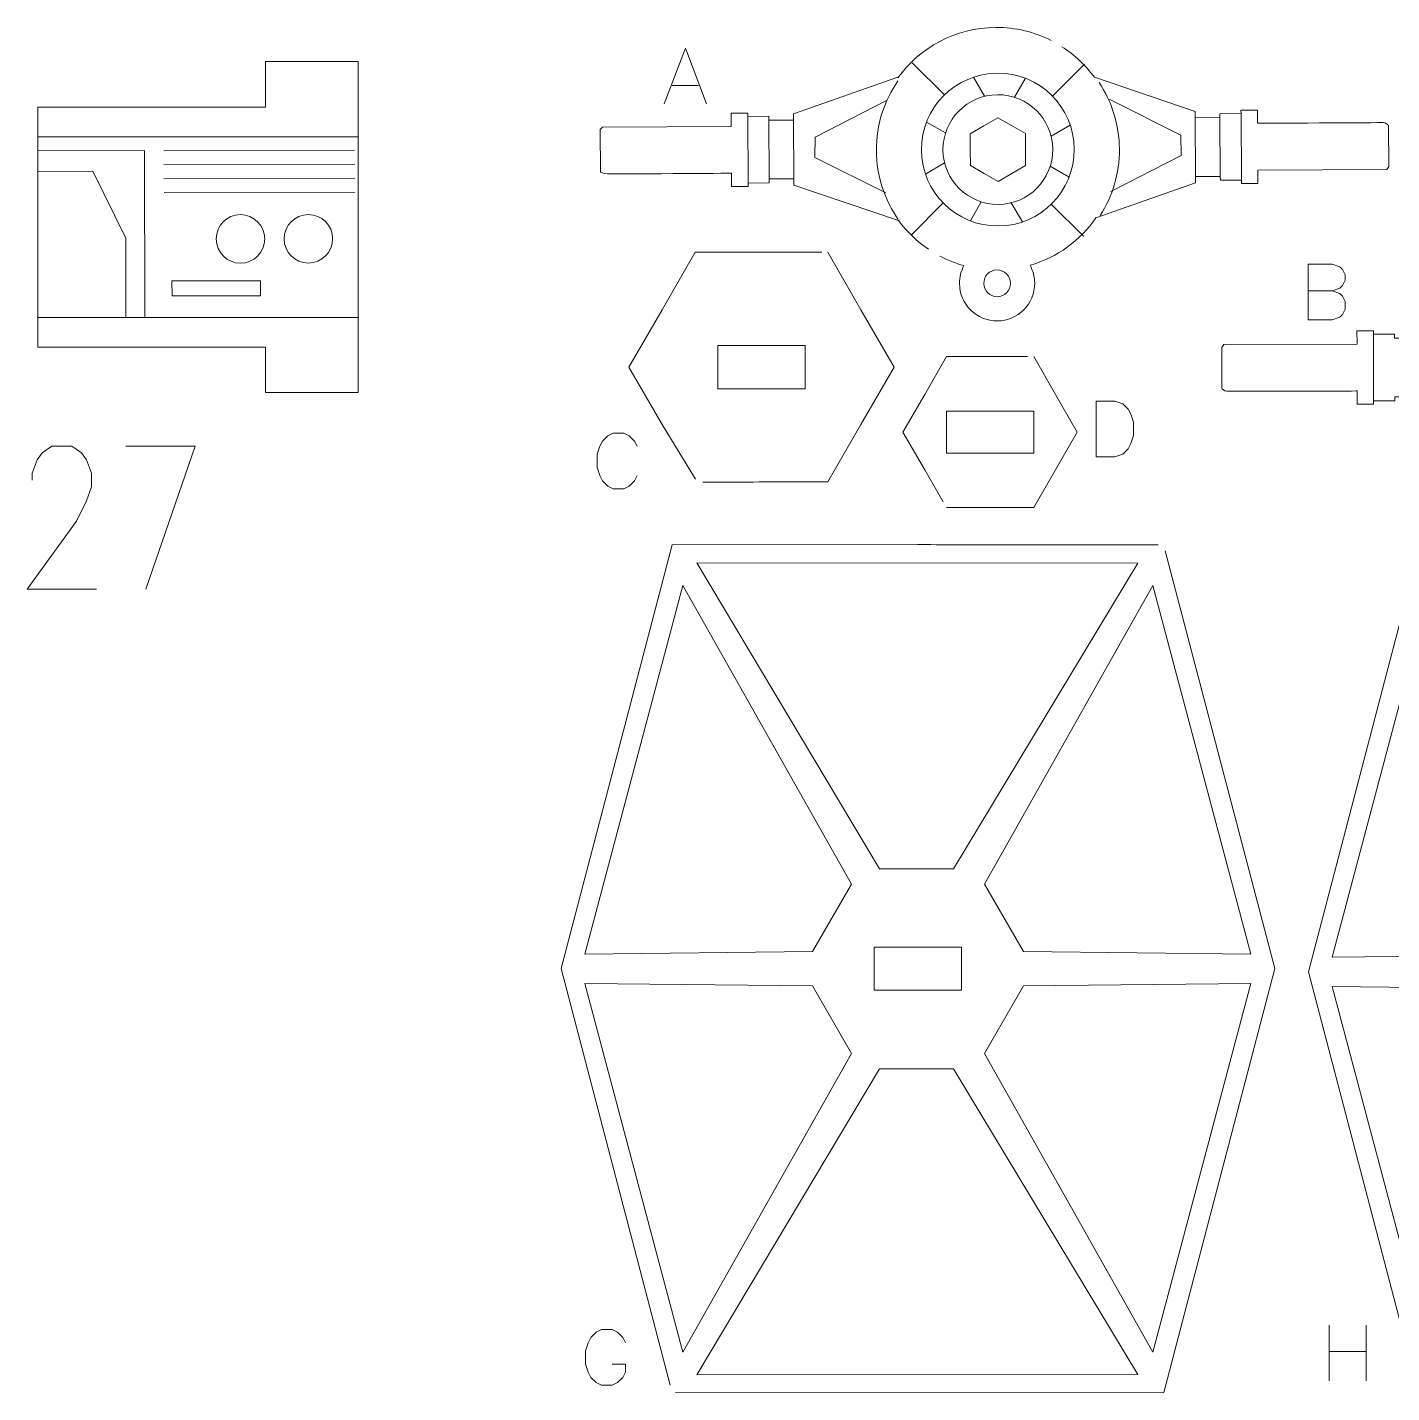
# Model space of a CAD drawing. Header units: inches. Extents: x -7 to 6.8, y -5.2 to 5.1.
# Drawn here: x -6.926 to -3.02, y -0.825 to 3.084 of the extents above; entities that cross this region are included whole.
import ezdxf

# ---------------------------------------------------------------- set-up
doc = ezdxf.new("R2010")
doc.units = ezdxf.units.IN
doc.header["$MEASUREMENT"] = 0
doc.layers.add('Layer 1', color=7, linetype='Continuous')

msp = doc.modelspace()

# ---------------------------------------------------------------- linework, layer by layer
at = {"layer": 'Layer 1', "lineweight": 9}
for points, knots in [([(-4.3459, 2.4481), (-4.379, 2.4704), (-4.408, 2.4983), (-4.4316, 2.5304), (-4.4316, 2.5304), (-4.4316, 2.5304), (-4.4316, 2.5303), (-4.4316, 2.5303), (-4.4316, 2.5303), (-4.4316, 2.5303), (-4.7314, 2.6316), (-4.7314, 2.6316), (-4.7314, 2.6316), (-4.7314, 2.6316), (-4.7315, 2.6499), (-4.7315, 2.6499), (-4.7315, 2.6499), (-4.7315, 2.6499), (-4.8023, 2.6495), (-4.8023, 2.6495), (-4.8023, 2.6495), (-4.8023, 2.6495), (-4.8022, 2.6382), (-4.8022, 2.6382), (-4.8022, 2.6382), (-4.8022, 2.6382), (-4.8625, 2.6378), (-4.8625, 2.6378), (-4.8625, 2.6378), (-4.8625, 2.6378), (-4.8625, 2.6283), (-4.8625, 2.6283), (-4.8625, 2.6283), (-4.8625, 2.6283), (-4.9098, 2.628), (-4.9098, 2.628), (-4.9098, 2.628), (-4.9098, 2.628), (-4.91, 2.6658), (-4.91, 2.6658), (-4.91, 2.6658), (-4.91, 2.6658), (-5.2398, 2.6639), (-5.2652, 2.6638), (-5.2652, 2.6638), (-5.279, 2.6637), (-5.285, 2.6701), (-5.285, 2.6701), (-5.285, 2.6701), (-5.285, 2.6701), (-5.285, 2.6701), (-5.285, 2.6701), (-5.285, 2.6701), (-5.285, 2.6701), (-5.2857, 2.7913), (-5.2857, 2.7913), (-5.2857, 2.7913), (-5.2857, 2.7913), (-5.2857, 2.7913), (-5.2857, 2.7913), (-5.2857, 2.7913), (-5.2857, 2.7913), (-5.2798, 2.7979), (-5.2798, 2.7979), (-5.2798, 2.7979), (-5.2798, 2.7979), (-4.9108, 2.8), (-4.9108, 2.8), (-4.9108, 2.8), (-4.9108, 2.8), (-4.911, 2.8378), (-4.911, 2.8378), (-4.911, 2.8378), (-4.911, 2.8378), (-4.8637, 2.8381), (-4.8637, 2.8381), (-4.8637, 2.8381), (-4.8637, 2.8381), (-4.8636, 2.8286), (-4.8636, 2.8286), (-4.8636, 2.8286), (-4.8636, 2.8286), (-4.8033, 2.8289), (-4.8033, 2.8289), (-4.8033, 2.8289), (-4.8033, 2.8289), (-4.8032, 2.8176), (-4.8032, 2.8176), (-4.8032, 2.8176), (-4.8032, 2.8176), (-4.7325, 2.818), (-4.7325, 2.818), (-4.7325, 2.818), (-4.7325, 2.818), (-4.7326, 2.8363), (-4.7326, 2.8363), (-4.7326, 2.8363), (-4.7326, 2.8363), (-4.434, 2.941), (-4.434, 2.941), (-4.434, 2.941), (-4.434, 2.941), (-4.434, 2.9386), (-4.434, 2.9386), (-4.434, 2.9386), (-4.3714, 3.0257), (-4.2694, 3.0827), (-4.1539, 3.0833), (-4.1539, 3.0833), (-4.0966, 3.0837), (-4.0425, 3.0701), (-3.9947, 3.0458)], [0, 0, 0, 0, 0.034483, 0.034483, 0.034483, 0.034483, 0.068966, 0.068966, 0.068966, 0.068966, 0.103448, 0.103448, 0.103448, 0.103448, 0.137931, 0.137931, 0.137931, 0.137931, 0.172414, 0.172414, 0.172414, 0.172414, 0.206897, 0.206897, 0.206897, 0.206897, 0.241379, 0.241379, 0.241379, 0.241379, 0.275862, 0.275862, 0.275862, 0.275862, 0.310345, 0.310345, 0.310345, 0.310345, 0.344828, 0.344828, 0.344828, 0.344828, 0.37931, 0.37931, 0.37931, 0.37931, 0.413793, 0.413793, 0.413793, 0.413793, 0.448276, 0.448276, 0.448276, 0.448276, 0.482759, 0.482759, 0.482759, 0.482759, 0.517241, 0.517241, 0.517241, 0.517241, 0.551724, 0.551724, 0.551724, 0.551724, 0.586207, 0.586207, 0.586207, 0.586207, 0.62069, 0.62069, 0.62069, 0.62069, 0.655172, 0.655172, 0.655172, 0.655172, 0.689655, 0.689655, 0.689655, 0.689655, 0.724138, 0.724138, 0.724138, 0.724138, 0.758621, 0.758621, 0.758621, 0.758621, 0.793103, 0.793103, 0.793103, 0.793103, 0.827586, 0.827586, 0.827586, 0.827586, 0.862069, 0.862069, 0.862069, 0.862069, 0.896552, 0.896552, 0.896552, 0.896552, 0.931034, 0.931034, 0.931034, 0.931034, 1, 1, 1, 1]), ([(-3.964, 3.0281), (-3.928, 3.0049), (-3.8965, 2.9751), (-3.8712, 2.9405), (-3.8712, 2.9405), (-3.8712, 2.9405), (-3.5824, 2.8429), (-3.5824, 2.8429), (-3.5824, 2.8429), (-3.5824, 2.8429), (-3.5823, 2.8247), (-3.5823, 2.8247), (-3.5823, 2.8247), (-3.5823, 2.8247), (-3.5116, 2.8251), (-3.5116, 2.8251), (-3.5116, 2.8251), (-3.5116, 2.8251), (-3.5116, 2.8364), (-3.5116, 2.8364), (-3.5116, 2.8364), (-3.5116, 2.8364), (-3.4513, 2.8367), (-3.4513, 2.8367), (-3.4513, 2.8367), (-3.4513, 2.8367), (-3.4514, 2.8463), (-3.4514, 2.8463), (-3.4514, 2.8463), (-3.4514, 2.8463), (-3.404, 2.8466), (-3.404, 2.8466), (-3.404, 2.8466), (-3.404, 2.8466), (-3.4038, 2.8088), (-3.4038, 2.8088), (-3.4038, 2.8088), (-3.4038, 2.8088), (-3.0514, 2.8108), (-3.0431, 2.8108), (-3.0431, 2.8108), (-3.0348, 2.8109), (-3.0288, 2.8024), (-3.0288, 2.8024), (-3.0288, 2.8024), (-3.0288, 2.8024), (-3.0288, 2.8024), (-3.0288, 2.8024), (-3.0288, 2.8024), (-3.0288, 2.8024), (-3.0281, 2.6852), (-3.0281, 2.6852), (-3.0281, 2.6852), (-3.0281, 2.6852), (-3.0281, 2.6852), (-3.0281, 2.6852), (-3.0281, 2.6852), (-3.0281, 2.6852), (-3.0341, 2.6767), (-3.0341, 2.6767), (-3.0341, 2.6767), (-3.0341, 2.6767), (-3.403, 2.6745), (-3.403, 2.6745), (-3.403, 2.6745), (-3.403, 2.6745), (-3.4028, 2.6367), (-3.4028, 2.6367), (-3.4028, 2.6367), (-3.4028, 2.6367), (-3.4501, 2.6365), (-3.4501, 2.6365), (-3.4501, 2.6365), (-3.4501, 2.6365), (-3.4502, 2.646), (-3.4502, 2.646), (-3.4502, 2.646), (-3.4502, 2.646), (-3.5105, 2.6457), (-3.5105, 2.6457), (-3.5105, 2.6457), (-3.5105, 2.6457), (-3.5106, 2.6569), (-3.5106, 2.6569), (-3.5106, 2.6569), (-3.5106, 2.6569), (-3.5813, 2.6565), (-3.5813, 2.6565), (-3.5813, 2.6565), (-3.5813, 2.6565), (-3.5812, 2.6383), (-3.5812, 2.6383), (-3.5812, 2.6383), (-3.5812, 2.6383), (-3.8667, 2.5381), (-3.8667, 2.5381), (-3.8667, 2.5381), (-3.9116, 2.4735), (-3.9779, 2.4249), (-4.0554, 2.4025), (-4.0554, 2.4025), (-4.047, 2.3873), (-4.0422, 2.3699), (-4.0421, 2.3513), (-4.0421, 2.3513), (-4.0418, 2.2919), (-4.0897, 2.2435), (-4.1491, 2.2431), (-4.1491, 2.2431), (-4.2085, 2.2428), (-4.2569, 2.2907), (-4.2573, 2.3501), (-4.2573, 2.3501), (-4.2574, 2.3686), (-4.2528, 2.3861), (-4.2446, 2.4014), (-4.2446, 2.4014), (-4.2688, 2.4081), (-4.2919, 2.4173), (-4.3136, 2.4288)], [0, 0, 0, 0, 0.032258, 0.032258, 0.032258, 0.032258, 0.064516, 0.064516, 0.064516, 0.064516, 0.096774, 0.096774, 0.096774, 0.096774, 0.129032, 0.129032, 0.129032, 0.129032, 0.16129, 0.16129, 0.16129, 0.16129, 0.193548, 0.193548, 0.193548, 0.193548, 0.225806, 0.225806, 0.225806, 0.225806, 0.258065, 0.258065, 0.258065, 0.258065, 0.290323, 0.290323, 0.290323, 0.290323, 0.322581, 0.322581, 0.322581, 0.322581, 0.354839, 0.354839, 0.354839, 0.354839, 0.387097, 0.387097, 0.387097, 0.387097, 0.419355, 0.419355, 0.419355, 0.419355, 0.451613, 0.451613, 0.451613, 0.451613, 0.483871, 0.483871, 0.483871, 0.483871, 0.516129, 0.516129, 0.516129, 0.516129, 0.548387, 0.548387, 0.548387, 0.548387, 0.580645, 0.580645, 0.580645, 0.580645, 0.612903, 0.612903, 0.612903, 0.612903, 0.645161, 0.645161, 0.645161, 0.645161, 0.677419, 0.677419, 0.677419, 0.677419, 0.709677, 0.709677, 0.709677, 0.709677, 0.741935, 0.741935, 0.741935, 0.741935, 0.774194, 0.774194, 0.774194, 0.774194, 0.806452, 0.806452, 0.806452, 0.806452, 0.83871, 0.83871, 0.83871, 0.83871, 0.870968, 0.870968, 0.870968, 0.870968, 0.903226, 0.903226, 0.903226, 0.903226, 0.935484, 0.935484, 0.935484, 0.935484, 1, 1, 1, 1]), ([(-6.3332, 2.168), (-6.3332, 2.168), (-6.2441, 2.168), (-6.2441, 2.168), (-6.2441, 2.168), (-6.2441, 2.168), (-6.2441, 2.038), (-6.2441, 2.038), (-6.2441, 2.038), (-6.2441, 2.038), (-5.9789, 2.038), (-5.9789, 2.038), (-5.9789, 2.038), (-5.9789, 2.038), (-5.9789, 2.9855), (-5.9789, 2.9855), (-5.9789, 2.9855), (-5.9789, 2.9855), (-6.2441, 2.9855), (-6.2441, 2.9855), (-6.2441, 2.9855), (-6.2441, 2.9855), (-6.2441, 2.8555), (-6.2441, 2.8555), (-6.2441, 2.8555), (-6.2441, 2.8555), (-6.3332, 2.8555), (-6.3332, 2.8555)], [0, 0, 0, 0, 0.125, 0.125, 0.125, 0.125, 0.25, 0.25, 0.25, 0.25, 0.375, 0.375, 0.375, 0.375, 0.5, 0.5, 0.5, 0.5, 0.625, 0.625, 0.625, 0.625, 0.75, 0.75, 0.75, 0.75, 1, 1, 1, 1]), ([(-6.6828, 2.8555), (-6.6828, 2.8555), (-6.8964, 2.8555), (-6.8964, 2.8555), (-6.8964, 2.8555), (-6.8964, 2.8555), (-6.8964, 2.168), (-6.8964, 2.168), (-6.8964, 2.168), (-6.8964, 2.168), (-6.6828, 2.168), (-6.6828, 2.168)], [0, 0, 0, 0, 0.25, 0.25, 0.25, 0.25, 0.5, 0.5, 0.5, 0.5, 1, 1, 1, 1]), ([(-5.0133, 1.7897), (-5.0133, 1.7897), (-5.109, 1.9465), (-5.109, 1.9465), (-5.109, 1.9465), (-5.109, 1.9465), (-5.2039, 2.1108), (-5.2039, 2.1108), (-5.2039, 2.1108), (-5.2039, 2.1108), (-5.109, 2.2752), (-5.109, 2.2752), (-5.109, 2.2752), (-5.109, 2.2752), (-5.0141, 2.4396), (-5.0141, 2.4396), (-5.0141, 2.4396), (-5.0141, 2.4396), (-4.8243, 2.4396), (-4.8243, 2.4396), (-4.8243, 2.4396), (-4.8243, 2.4396), (-4.6611, 2.4396), (-4.6517, 2.4396)], [0, 0, 0, 0, 0.142857, 0.142857, 0.142857, 0.142857, 0.285714, 0.285714, 0.285714, 0.285714, 0.428571, 0.428571, 0.428571, 0.428571, 0.571429, 0.571429, 0.571429, 0.571429, 0.714286, 0.714286, 0.714286, 0.714286, 1, 1, 1, 1]), ([(-4.6345, 2.4396), (-4.6345, 2.4396), (-4.5396, 2.2752), (-4.5396, 2.2752), (-4.5396, 2.2752), (-4.5396, 2.2752), (-4.4447, 2.1108), (-4.4447, 2.1108), (-4.4447, 2.1108), (-4.4447, 2.1108), (-4.5396, 1.9465), (-4.5396, 1.9465), (-4.5396, 1.9465), (-4.5396, 1.9465), (-4.6345, 1.7821), (-4.6345, 1.7821), (-4.6345, 1.7821), (-4.6345, 1.7821), (-4.8243, 1.7821), (-4.8243, 1.7821), (-4.8243, 1.7821), (-4.8243, 1.7821), (-4.9754, 1.7811), (-4.992, 1.7811)], [0, 0, 0, 0, 0.142857, 0.142857, 0.142857, 0.142857, 0.285714, 0.285714, 0.285714, 0.285714, 0.428571, 0.428571, 0.428571, 0.428571, 0.571429, 0.571429, 0.571429, 0.571429, 0.714286, 0.714286, 0.714286, 0.714286, 1, 1, 1, 1]), ([(-2.5653, 1.8249), (-2.5988, 1.8478), (-2.6282, 1.8762), (-2.652, 1.9091), (-2.652, 1.9091), (-2.652, 1.9091), (-2.9405, 2.0077), (-2.9405, 2.0077), (-2.9405, 2.0077), (-2.9405, 2.0077), (-2.9405, 2.0259), (-2.9405, 2.0259), (-2.9405, 2.0259), (-2.9405, 2.0259), (-3.0113, 2.0258), (-3.0113, 2.0258), (-3.0113, 2.0258), (-3.0113, 2.0258), (-3.0112, 2.0145), (-3.0112, 2.0145), (-3.0112, 2.0145), (-3.0112, 2.0145), (-3.0716, 2.0144), (-3.0716, 2.0144), (-3.0716, 2.0144), (-3.0716, 2.0144), (-3.0715, 2.0048), (-3.0715, 2.0048), (-3.0715, 2.0048), (-3.0715, 2.0048), (-3.1189, 2.0047), (-3.1189, 2.0047), (-3.1189, 2.0047), (-3.1189, 2.0047), (-3.1189, 2.0425), (-3.1189, 2.0425), (-3.1189, 2.0425), (-3.1189, 2.0425), (-3.4833, 2.0418), (-3.4916, 2.0417), (-3.4916, 2.0417), (-3.4999, 2.0417), (-3.5059, 2.0502), (-3.5059, 2.0502), (-3.5059, 2.0502), (-3.5059, 2.0502), (-3.5059, 2.0502), (-3.5059, 2.0502), (-3.5059, 2.0502), (-3.5059, 2.0502), (-3.5062, 2.1674), (-3.5062, 2.1674), (-3.5062, 2.1674), (-3.5062, 2.1674), (-3.5062, 2.1674), (-3.5062, 2.1674), (-3.5062, 2.1674), (-3.5062, 2.1674), (-3.5002, 2.1759), (-3.5002, 2.1759), (-3.5002, 2.1759), (-3.5002, 2.1759), (-3.1192, 2.1768), (-3.1192, 2.1768), (-3.1192, 2.1768), (-3.1192, 2.1768), (-3.1193, 2.2146), (-3.1193, 2.2146), (-3.1193, 2.2146), (-3.1193, 2.2146), (-3.072, 2.2147), (-3.072, 2.2147), (-3.072, 2.2147), (-3.072, 2.2147), (-3.072, 2.2051), (-3.072, 2.2051), (-3.072, 2.2051), (-3.072, 2.2051), (-3.0116, 2.2052), (-3.0116, 2.2052), (-3.0116, 2.2052), (-3.0116, 2.2052), (-3.0116, 2.194), (-3.0116, 2.194), (-3.0116, 2.194), (-3.0116, 2.194), (-2.9409, 2.1941), (-2.9409, 2.1941), (-2.9409, 2.1941), (-2.9409, 2.1941), (-2.9409, 2.2123), (-2.9409, 2.2123), (-2.9409, 2.2123), (-2.9409, 2.2123), (-2.6551, 2.3115), (-2.6551, 2.3115), (-2.6551, 2.3115), (-2.5925, 2.4009), (-2.4888, 2.4594), (-2.3713, 2.4597), (-2.3713, 2.4597), (-2.3167, 2.4598), (-2.2576, 2.4458), (-2.2085, 2.4193)], [0, 0, 0, 0, 0.037037, 0.037037, 0.037037, 0.037037, 0.074074, 0.074074, 0.074074, 0.074074, 0.111111, 0.111111, 0.111111, 0.111111, 0.148148, 0.148148, 0.148148, 0.148148, 0.185185, 0.185185, 0.185185, 0.185185, 0.222222, 0.222222, 0.222222, 0.222222, 0.259259, 0.259259, 0.259259, 0.259259, 0.296296, 0.296296, 0.296296, 0.296296, 0.333333, 0.333333, 0.333333, 0.333333, 0.37037, 0.37037, 0.37037, 0.37037, 0.407407, 0.407407, 0.407407, 0.407407, 0.444444, 0.444444, 0.444444, 0.444444, 0.481481, 0.481481, 0.481481, 0.481481, 0.518519, 0.518519, 0.518519, 0.518519, 0.555556, 0.555556, 0.555556, 0.555556, 0.592593, 0.592593, 0.592593, 0.592593, 0.62963, 0.62963, 0.62963, 0.62963, 0.666667, 0.666667, 0.666667, 0.666667, 0.703704, 0.703704, 0.703704, 0.703704, 0.740741, 0.740741, 0.740741, 0.740741, 0.777778, 0.777778, 0.777778, 0.777778, 0.814815, 0.814815, 0.814815, 0.814815, 0.851852, 0.851852, 0.851852, 0.851852, 0.888889, 0.888889, 0.888889, 0.888889, 0.925926, 0.925926, 0.925926, 0.925926, 1, 1, 1, 1]), ([(-4.1495, 2.3125), (-4.1706, 2.3124), (-4.1878, 2.3294), (-4.1879, 2.3505), (-4.1879, 2.3505), (-4.188, 2.3716), (-4.171, 2.3888), (-4.1499, 2.3889), (-4.1499, 2.3889), (-4.1288, 2.389), (-4.1116, 2.372), (-4.1115, 2.3509), (-4.1115, 2.3509), (-4.1114, 2.3298), (-4.1284, 2.3126), (-4.1495, 2.3125)], [0, 0, 0, 0, 0.2, 0.2, 0.2, 0.2, 0.4, 0.4, 0.4, 0.4, 0.6, 0.6, 0.6, 0.6, 1, 1, 1, 1]), ([(-4.9493, 2.1728), (-4.8433, 2.1728), (-4.8054, 2.1728), (-4.6993, 2.1728), (-4.6993, 2.1728), (-4.6993, 2.1728), (-4.6993, 2.0488), (-4.6993, 2.0488), (-4.6993, 2.0488), (-4.8054, 2.0488), (-4.8433, 2.0488), (-4.9493, 2.0488), (-4.9493, 2.0488), (-4.9493, 2.0488), (-4.9493, 2.1728), (-4.9493, 2.1728)], [0, 0, 0, 0, 0.2, 0.2, 0.2, 0.2, 0.4, 0.4, 0.4, 0.4, 0.6, 0.6, 0.6, 0.6, 1, 1, 1, 1]), ([(-4.3044, 1.7255), (-4.3044, 1.7255), (-4.3569, 1.8166), (-4.3569, 1.8166), (-4.3569, 1.8166), (-4.3569, 1.8166), (-4.4193, 1.9248), (-4.4193, 1.9248), (-4.4193, 1.9248), (-4.4193, 1.9248), (-4.3569, 2.0329), (-4.3569, 2.0329), (-4.3569, 2.0329), (-4.3569, 2.0329), (-4.2945, 2.141), (-4.2945, 2.141), (-4.2945, 2.141), (-4.2945, 2.141), (-4.1696, 2.141), (-4.1696, 2.141), (-4.1696, 2.141), (-4.1696, 2.141), (-4.0625, 2.141), (-4.0625, 2.141)], [0, 0, 0, 0, 0.142857, 0.142857, 0.142857, 0.142857, 0.285714, 0.285714, 0.285714, 0.285714, 0.428571, 0.428571, 0.428571, 0.428571, 0.571429, 0.571429, 0.571429, 0.571429, 0.714286, 0.714286, 0.714286, 0.714286, 1, 1, 1, 1]), ([(-4.0448, 2.141), (-4.0448, 2.141), (-3.9824, 2.0329), (-3.9824, 2.0329), (-3.9824, 2.0329), (-3.9824, 2.0329), (-3.92, 1.9248), (-3.92, 1.9248), (-3.92, 1.9248), (-3.92, 1.9248), (-3.9824, 1.8166), (-3.9824, 1.8166), (-3.9824, 1.8166), (-3.9824, 1.8166), (-4.0448, 1.7085), (-4.0448, 1.7085), (-4.0448, 1.7085), (-4.0448, 1.7085), (-4.1696, 1.7085), (-4.1696, 1.7085), (-4.1696, 1.7085), (-4.1696, 1.7085), (-4.2945, 1.7085), (-4.2945, 1.7085)], [0, 0, 0, 0, 0.142857, 0.142857, 0.142857, 0.142857, 0.285714, 0.285714, 0.285714, 0.285714, 0.428571, 0.428571, 0.428571, 0.428571, 0.571429, 0.571429, 0.571429, 0.571429, 0.714286, 0.714286, 0.714286, 0.714286, 1, 1, 1, 1]), ([(-4.2946, 1.9848), (-4.2946, 1.9848), (-4.0446, 1.9848), (-4.0446, 1.9848), (-4.0446, 1.9848), (-4.0446, 1.9848), (-4.0446, 1.8648), (-4.0446, 1.8648), (-4.0446, 1.8648), (-4.0446, 1.8648), (-4.2946, 1.8648), (-4.2946, 1.8648), (-4.2946, 1.8648), (-4.2946, 1.8648), (-4.2946, 1.9848), (-4.2946, 1.9848)], [0, 0, 0, 0, 0.2, 0.2, 0.2, 0.2, 0.4, 0.4, 0.4, 0.4, 0.6, 0.6, 0.6, 0.6, 1, 1, 1, 1]), ([(-5.0854, -0.8035), (-5.0854, -0.8035), (-5.3977, 0.3887), (-5.3977, 0.3887), (-5.3977, 0.3887), (-5.3977, 0.3887), (-5.0799, 1.6024), (-5.0799, 1.6024), (-5.0799, 1.6024), (-5.0799, 1.6024), (-4.3763, 1.6026), (-4.3763, 1.6026), (-4.3763, 1.6026), (-4.3807, 1.6026), (-3.8028, 1.6018), (-3.6888, 1.6023)], [0, 0, 0, 0, 0.2, 0.2, 0.2, 0.2, 0.4, 0.4, 0.4, 0.4, 0.6, 0.6, 0.6, 0.6, 1, 1, 1, 1]), ([(-3.6681, 1.5848), (-3.6681, 1.5848), (-3.3549, 0.3887), (-3.3549, 0.3887), (-3.3549, 0.3887), (-3.3549, 0.3887), (-3.6727, -0.8251), (-3.6727, -0.8251), (-3.6727, -0.8251), (-3.6727, -0.8251), (-4.3763, -0.8252), (-4.3763, -0.8252), (-4.3763, -0.8252), (-4.3763, -0.8252), (-5.0706, -0.8251), (-5.0706, -0.8251)], [0, 0, 0, 0, 0.2, 0.2, 0.2, 0.2, 0.4, 0.4, 0.4, 0.4, 0.6, 0.6, 0.6, 0.6, 1, 1, 1, 1]), ([(-2.9458, -0.8123), (-2.9458, -0.8123), (-3.2581, 0.3799), (-3.2581, 0.3799), (-3.2581, 0.3799), (-3.2581, 0.3799), (-2.9403, 1.5936), (-2.9403, 1.5936), (-2.9403, 1.5936), (-2.9403, 1.5936), (-2.2367, 1.5938), (-2.2367, 1.5938), (-2.2367, 1.5938), (-2.241, 1.5938), (-1.6632, 1.593), (-1.5492, 1.5935)], [0, 0, 0, 0, 0.2, 0.2, 0.2, 0.2, 0.4, 0.4, 0.4, 0.4, 0.6, 0.6, 0.6, 0.6, 1, 1, 1, 1]), ([(-4.5013, 0.4507), (-4.3952, 0.4507), (-4.3574, 0.4507), (-4.2513, 0.4507), (-4.2513, 0.4507), (-4.2513, 0.4507), (-4.2513, 0.3267), (-4.2513, 0.3267), (-4.2513, 0.3267), (-4.3574, 0.3267), (-4.3952, 0.3267), (-4.5013, 0.3267), (-4.5013, 0.3267), (-4.5013, 0.3267), (-4.5013, 0.4507), (-4.5013, 0.4507)], [0, 0, 0, 0, 0.2, 0.2, 0.2, 0.2, 0.4, 0.4, 0.4, 0.4, 0.6, 0.6, 0.6, 0.6, 1, 1, 1, 1])]:
    msp.add_open_spline(points, degree=3, knots=knots, dxfattribs=at)
at = {"layer": 'Layer 1', "color": 5, "lineweight": 9}
for points, knots in [([(-5.1029, 2.8642), (-5.1029, 2.8642), (-5.0422, 3.0236), (-5.0422, 3.0236), (-5.0422, 3.0236), (-5.0422, 3.0236), (-4.9815, 2.8642), (-4.9815, 2.8642)], [0, 0, 0, 0, 0.333333, 0.333333, 0.333333, 0.333333, 1, 1, 1, 1]), ([(-4.1462, 2.5149), (-4.267, 2.5142), (-4.3655, 2.6115), (-4.3662, 2.7323), (-4.3662, 2.7323), (-4.3669, 2.8531), (-4.2695, 2.9517), (-4.1487, 2.9524), (-4.1487, 2.9524), (-4.0279, 2.9531), (-3.9294, 2.8557), (-3.9287, 2.7349), (-3.9287, 2.7349), (-3.928, 2.6141), (-4.0254, 2.5156), (-4.1462, 2.5149)], [0, 0, 0, 0, 0.2, 0.2, 0.2, 0.2, 0.4, 0.4, 0.4, 0.4, 0.6, 0.6, 0.6, 0.6, 1, 1, 1, 1]), ([(-4.4328, 2.5336), (-4.4719, 2.5895), (-4.4949, 2.6573), (-4.4953, 2.7306), (-4.4953, 2.7306), (-4.4958, 2.8047), (-4.473, 2.8736), (-4.4338, 2.9302)], [0, 0, 0, 0, 0.333333, 0.333333, 0.333333, 0.333333, 1, 1, 1, 1]), ([(-3.8576, 2.9252), (-3.8213, 2.8706), (-3.7999, 2.8051), (-3.7995, 2.7347), (-3.7995, 2.7347), (-3.7991, 2.665), (-3.8192, 2.6), (-3.8542, 2.5453)], [0, 0, 0, 0, 0.333333, 0.333333, 0.333333, 0.333333, 1, 1, 1, 1]), ([(-4.4668, 2.8741), (-4.4668, 2.8741), (-4.671, 2.7688), (-4.671, 2.7688), (-4.671, 2.7688), (-4.671, 2.7688), (-4.6711, 2.7106), (-4.6711, 2.7106), (-4.6711, 2.7106), (-4.6711, 2.7106), (-4.4687, 2.6102), (-4.4687, 2.6102)], [0, 0, 0, 0, 0.25, 0.25, 0.25, 0.25, 0.5, 0.5, 0.5, 0.5, 1, 1, 1, 1]), ([(-4.1465, 2.5765), (-4.2333, 2.576), (-4.3041, 2.6459), (-4.3046, 2.7327), (-4.3046, 2.7327), (-4.3051, 2.8195), (-4.2351, 2.8902), (-4.1484, 2.8907), (-4.1484, 2.8907), (-4.0616, 2.8912), (-3.9908, 2.8213), (-3.9903, 2.7345), (-3.9903, 2.7345), (-3.9898, 2.6478), (-4.0598, 2.577), (-4.1465, 2.5765)], [0, 0, 0, 0, 0.2, 0.2, 0.2, 0.2, 0.4, 0.4, 0.4, 0.4, 0.6, 0.6, 0.6, 0.6, 1, 1, 1, 1]), ([(-3.8291, 2.8778), (-3.8291, 2.8778), (-3.6236, 2.7748), (-3.6236, 2.7748), (-3.6236, 2.7748), (-3.6236, 2.7748), (-3.6229, 2.7167), (-3.6229, 2.7167), (-3.6229, 2.7167), (-3.6229, 2.7167), (-3.8241, 2.6139), (-3.8241, 2.6139)], [0, 0, 0, 0, 0.25, 0.25, 0.25, 0.25, 0.5, 0.5, 0.5, 0.5, 1, 1, 1, 1]), ([(-4.1469, 2.6425), (-4.1469, 2.6425), (-4.1865, 2.665), (-4.1865, 2.665), (-4.1865, 2.665), (-4.1865, 2.665), (-4.2261, 2.6876), (-4.2261, 2.6876), (-4.2261, 2.6876), (-4.2261, 2.6876), (-4.2264, 2.7332), (-4.2264, 2.7332), (-4.2264, 2.7332), (-4.2264, 2.7332), (-4.2266, 2.7787), (-4.2266, 2.7787), (-4.2266, 2.7787), (-4.2266, 2.7787), (-4.1873, 2.8018), (-4.1873, 2.8018), (-4.1873, 2.8018), (-4.1873, 2.8018), (-4.148, 2.8248), (-4.148, 2.8248), (-4.148, 2.8248), (-4.148, 2.8248), (-4.1084, 2.8022), (-4.1084, 2.8022), (-4.1084, 2.8022), (-4.1084, 2.8022), (-4.0688, 2.7796), (-4.0688, 2.7796), (-4.0688, 2.7796), (-4.0688, 2.7796), (-4.0685, 2.7341), (-4.0685, 2.7341), (-4.0685, 2.7341), (-4.0685, 2.7341), (-4.0682, 2.6885), (-4.0682, 2.6885), (-4.0682, 2.6885), (-4.0682, 2.6885), (-4.1076, 2.6655), (-4.1076, 2.6655), (-4.1076, 2.6655), (-4.1076, 2.6655), (-4.1469, 2.6425), (-4.1469, 2.6425)], [0, 0, 0, 0, 0.076923, 0.076923, 0.076923, 0.076923, 0.153846, 0.153846, 0.153846, 0.153846, 0.230769, 0.230769, 0.230769, 0.230769, 0.307692, 0.307692, 0.307692, 0.307692, 0.384615, 0.384615, 0.384615, 0.384615, 0.461538, 0.461538, 0.461538, 0.461538, 0.538462, 0.538462, 0.538462, 0.538462, 0.615385, 0.615385, 0.615385, 0.615385, 0.692308, 0.692308, 0.692308, 0.692308, 0.769231, 0.769231, 0.769231, 0.769231, 0.846154, 0.846154, 0.846154, 0.846154, 1, 1, 1, 1]), ([(-6.8964, 2.6711), (-6.8964, 2.6711), (-6.7392, 2.6716), (-6.7392, 2.6716), (-6.7392, 2.6716), (-6.7392, 2.6716), (-6.6441, 2.4801), (-6.6441, 2.4801), (-6.6441, 2.4801), (-6.6441, 2.4801), (-6.644, 2.2531), (-6.644, 2.2531)], [0, 0, 0, 0, 0.25, 0.25, 0.25, 0.25, 0.5, 0.5, 0.5, 0.5, 1, 1, 1, 1]), ([(-6.3159, 2.4084), (-6.2776, 2.4085), (-6.2466, 2.4396), (-6.2466, 2.478), (-6.2466, 2.478), (-6.2467, 2.5163), (-6.2778, 2.5474), (-6.3162, 2.5473), (-6.3162, 2.5473), (-6.3545, 2.5473), (-6.3856, 2.5161), (-6.3855, 2.4778), (-6.3855, 2.4778), (-6.3854, 2.4394), (-6.3543, 2.4084), (-6.3159, 2.4084)], [0, 0, 0, 0, 0.2, 0.2, 0.2, 0.2, 0.4, 0.4, 0.4, 0.4, 0.6, 0.6, 0.6, 0.6, 1, 1, 1, 1]), ([(-6.1215, 2.4087), (-6.0831, 2.4088), (-6.0521, 2.4399), (-6.0522, 2.4783), (-6.0522, 2.4783), (-6.0522, 2.5167), (-6.0834, 2.5477), (-6.1217, 2.5476), (-6.1217, 2.5476), (-6.1601, 2.5476), (-6.1911, 2.5164), (-6.1911, 2.4781), (-6.1911, 2.4781), (-6.191, 2.4397), (-6.1599, 2.4087), (-6.1215, 2.4087)], [0, 0, 0, 0, 0.2, 0.2, 0.2, 0.2, 0.4, 0.4, 0.4, 0.4, 0.6, 0.6, 0.6, 0.6, 1, 1, 1, 1]), ([(-3.259, 2.246), (-3.259, 2.246), (-3.259, 2.4054), (-3.259, 2.4054), (-3.259, 2.4054), (-3.259, 2.4054), (-3.1906, 2.4054), (-3.1906, 2.4054), (-3.1906, 2.4054), (-3.1906, 2.4054), (-3.1679, 2.3978), (-3.1679, 2.3978), (-3.1679, 2.3978), (-3.1679, 2.3978), (-3.1603, 2.3902), (-3.1603, 2.3902), (-3.1603, 2.3902), (-3.1603, 2.3902), (-3.1527, 2.375), (-3.1527, 2.375), (-3.1527, 2.375), (-3.1527, 2.375), (-3.1527, 2.3598), (-3.1527, 2.3598), (-3.1527, 2.3598), (-3.1527, 2.3598), (-3.1603, 2.3447), (-3.1603, 2.3447), (-3.1603, 2.3447), (-3.1603, 2.3447), (-3.1679, 2.3371), (-3.1679, 2.3371), (-3.1679, 2.3371), (-3.1679, 2.3371), (-3.1906, 2.3295), (-3.1906, 2.3295)], [0, 0, 0, 0, 0.1, 0.1, 0.1, 0.1, 0.2, 0.2, 0.2, 0.2, 0.3, 0.3, 0.3, 0.3, 0.4, 0.4, 0.4, 0.4, 0.5, 0.5, 0.5, 0.5, 0.6, 0.6, 0.6, 0.6, 0.7, 0.7, 0.7, 0.7, 0.8, 0.8, 0.8, 0.8, 1, 1, 1, 1]), ([(-3.259, 2.3295), (-3.259, 2.3295), (-3.1906, 2.3295), (-3.1906, 2.3295), (-3.1906, 2.3295), (-3.1906, 2.3295), (-3.1679, 2.3219), (-3.1679, 2.3219), (-3.1679, 2.3219), (-3.1679, 2.3219), (-3.1603, 2.3143), (-3.1603, 2.3143), (-3.1603, 2.3143), (-3.1603, 2.3143), (-3.1527, 2.2991), (-3.1527, 2.2991), (-3.1527, 2.2991), (-3.1527, 2.2991), (-3.1527, 2.2763), (-3.1527, 2.2763), (-3.1527, 2.2763), (-3.1527, 2.2763), (-3.1603, 2.2611), (-3.1603, 2.2611), (-3.1603, 2.2611), (-3.1603, 2.2611), (-3.1679, 2.2536), (-3.1679, 2.2536), (-3.1679, 2.2536), (-3.1679, 2.2536), (-3.1906, 2.246), (-3.1906, 2.246), (-3.1906, 2.246), (-3.1906, 2.246), (-3.259, 2.246), (-3.259, 2.246)], [0, 0, 0, 0, 0.1, 0.1, 0.1, 0.1, 0.2, 0.2, 0.2, 0.2, 0.3, 0.3, 0.3, 0.3, 0.4, 0.4, 0.4, 0.4, 0.5, 0.5, 0.5, 0.5, 0.6, 0.6, 0.6, 0.6, 0.7, 0.7, 0.7, 0.7, 0.8, 0.8, 0.8, 0.8, 1, 1, 1, 1]), ([(-3.8657, 1.8543), (-3.8657, 1.8543), (-3.8657, 2.0137), (-3.8657, 2.0137), (-3.8657, 2.0137), (-3.8657, 2.0137), (-3.8126, 2.0137), (-3.8126, 2.0137), (-3.8126, 2.0137), (-3.8126, 2.0137), (-3.7898, 2.0061), (-3.7898, 2.0061), (-3.7898, 2.0061), (-3.7898, 2.0061), (-3.7746, 1.9909), (-3.7746, 1.9909), (-3.7746, 1.9909), (-3.7746, 1.9909), (-3.767, 1.9758), (-3.767, 1.9758), (-3.767, 1.9758), (-3.767, 1.9758), (-3.7594, 1.953), (-3.7594, 1.953), (-3.7594, 1.953), (-3.7594, 1.953), (-3.7594, 1.915), (-3.7594, 1.915), (-3.7594, 1.915), (-3.7594, 1.915), (-3.767, 1.8923), (-3.767, 1.8923), (-3.767, 1.8923), (-3.767, 1.8923), (-3.7746, 1.8771), (-3.7746, 1.8771), (-3.7746, 1.8771), (-3.7746, 1.8771), (-3.7898, 1.8619), (-3.7898, 1.8619), (-3.7898, 1.8619), (-3.7898, 1.8619), (-3.8126, 1.8543), (-3.8126, 1.8543), (-3.8126, 1.8543), (-3.8126, 1.8543), (-3.8657, 1.8543), (-3.8657, 1.8543)], [0, 0, 0, 0, 0.076923, 0.076923, 0.076923, 0.076923, 0.153846, 0.153846, 0.153846, 0.153846, 0.230769, 0.230769, 0.230769, 0.230769, 0.307692, 0.307692, 0.307692, 0.307692, 0.384615, 0.384615, 0.384615, 0.384615, 0.461538, 0.461538, 0.461538, 0.461538, 0.538462, 0.538462, 0.538462, 0.538462, 0.615385, 0.615385, 0.615385, 0.615385, 0.692308, 0.692308, 0.692308, 0.692308, 0.769231, 0.769231, 0.769231, 0.769231, 0.846154, 0.846154, 0.846154, 0.846154, 1, 1, 1, 1]), ([(-5.1806, 1.8841), (-5.1806, 1.8841), (-5.1882, 1.8993), (-5.1882, 1.8993), (-5.1882, 1.8993), (-5.1882, 1.8993), (-5.2034, 1.9145), (-5.2034, 1.9145), (-5.2034, 1.9145), (-5.2034, 1.9145), (-5.2186, 1.9221), (-5.2186, 1.9221), (-5.2186, 1.9221), (-5.2186, 1.9221), (-5.249, 1.9221), (-5.249, 1.9221), (-5.249, 1.9221), (-5.249, 1.9221), (-5.2641, 1.9145), (-5.2641, 1.9145), (-5.2641, 1.9145), (-5.2641, 1.9145), (-5.2793, 1.8993), (-5.2793, 1.8993), (-5.2793, 1.8993), (-5.2793, 1.8993), (-5.2869, 1.8841), (-5.2869, 1.8841), (-5.2869, 1.8841), (-5.2869, 1.8841), (-5.2945, 1.8613), (-5.2945, 1.8613), (-5.2945, 1.8613), (-5.2945, 1.8613), (-5.2945, 1.8234), (-5.2945, 1.8234), (-5.2945, 1.8234), (-5.2945, 1.8234), (-5.2869, 1.8006), (-5.2869, 1.8006), (-5.2869, 1.8006), (-5.2869, 1.8006), (-5.2793, 1.7854), (-5.2793, 1.7854), (-5.2793, 1.7854), (-5.2793, 1.7854), (-5.2641, 1.7702), (-5.2641, 1.7702), (-5.2641, 1.7702), (-5.2641, 1.7702), (-5.249, 1.7626), (-5.249, 1.7626), (-5.249, 1.7626), (-5.249, 1.7626), (-5.2186, 1.7626), (-5.2186, 1.7626), (-5.2186, 1.7626), (-5.2186, 1.7626), (-5.2034, 1.7702), (-5.2034, 1.7702), (-5.2034, 1.7702), (-5.2034, 1.7702), (-5.1882, 1.7854), (-5.1882, 1.7854), (-5.1882, 1.7854), (-5.1882, 1.7854), (-5.1806, 1.8006), (-5.1806, 1.8006)], [0, 0, 0, 0, 0.055556, 0.055556, 0.055556, 0.055556, 0.111111, 0.111111, 0.111111, 0.111111, 0.166667, 0.166667, 0.166667, 0.166667, 0.222222, 0.222222, 0.222222, 0.222222, 0.277778, 0.277778, 0.277778, 0.277778, 0.333333, 0.333333, 0.333333, 0.333333, 0.388889, 0.388889, 0.388889, 0.388889, 0.444444, 0.444444, 0.444444, 0.444444, 0.5, 0.5, 0.5, 0.5, 0.555556, 0.555556, 0.555556, 0.555556, 0.611111, 0.611111, 0.611111, 0.611111, 0.666667, 0.666667, 0.666667, 0.666667, 0.722222, 0.722222, 0.722222, 0.722222, 0.777778, 0.777778, 0.777778, 0.777778, 0.833333, 0.833333, 0.833333, 0.833333, 0.888889, 0.888889, 0.888889, 0.888889, 1, 1, 1, 1]), ([(-5.214, -0.6826), (-5.214, -0.6826), (-5.2216, -0.6674), (-5.2216, -0.6674), (-5.2216, -0.6674), (-5.2216, -0.6674), (-5.2367, -0.6522), (-5.2367, -0.6522), (-5.2367, -0.6522), (-5.2367, -0.6522), (-5.2519, -0.6446), (-5.2519, -0.6446), (-5.2519, -0.6446), (-5.2519, -0.6446), (-5.2823, -0.6446), (-5.2823, -0.6446), (-5.2823, -0.6446), (-5.2823, -0.6446), (-5.2975, -0.6522), (-5.2975, -0.6522), (-5.2975, -0.6522), (-5.2975, -0.6522), (-5.3127, -0.6674), (-5.3127, -0.6674), (-5.3127, -0.6674), (-5.3127, -0.6674), (-5.3203, -0.6826), (-5.3203, -0.6826), (-5.3203, -0.6826), (-5.3203, -0.6826), (-5.3278, -0.7053), (-5.3278, -0.7053), (-5.3278, -0.7053), (-5.3278, -0.7053), (-5.3278, -0.7433), (-5.3278, -0.7433), (-5.3278, -0.7433), (-5.3278, -0.7433), (-5.3203, -0.7661), (-5.3203, -0.7661), (-5.3203, -0.7661), (-5.3203, -0.7661), (-5.3127, -0.7813), (-5.3127, -0.7813), (-5.3127, -0.7813), (-5.3127, -0.7813), (-5.2975, -0.7964), (-5.2975, -0.7964), (-5.2975, -0.7964), (-5.2975, -0.7964), (-5.2823, -0.804), (-5.2823, -0.804), (-5.2823, -0.804), (-5.2823, -0.804), (-5.2519, -0.804), (-5.2519, -0.804), (-5.2519, -0.804), (-5.2519, -0.804), (-5.2367, -0.7964), (-5.2367, -0.7964), (-5.2367, -0.7964), (-5.2367, -0.7964), (-5.2216, -0.7813), (-5.2216, -0.7813), (-5.2216, -0.7813), (-5.2216, -0.7813), (-5.214, -0.7661), (-5.214, -0.7661), (-5.214, -0.7661), (-5.214, -0.7661), (-5.214, -0.7433), (-5.214, -0.7433), (-5.214, -0.7433), (-5.214, -0.7433), (-5.2519, -0.7433), (-5.2519, -0.7433)], [0, 0, 0, 0, 0.05, 0.05, 0.05, 0.05, 0.1, 0.1, 0.1, 0.1, 0.15, 0.15, 0.15, 0.15, 0.2, 0.2, 0.2, 0.2, 0.25, 0.25, 0.25, 0.25, 0.3, 0.3, 0.3, 0.3, 0.35, 0.35, 0.35, 0.35, 0.4, 0.4, 0.4, 0.4, 0.45, 0.45, 0.45, 0.45, 0.5, 0.5, 0.5, 0.5, 0.55, 0.55, 0.55, 0.55, 0.6, 0.6, 0.6, 0.6, 0.65, 0.65, 0.65, 0.65, 0.7, 0.7, 0.7, 0.7, 0.75, 0.75, 0.75, 0.75, 0.8, 0.8, 0.8, 0.8, 0.85, 0.85, 0.85, 0.85, 0.9, 0.9, 0.9, 0.9, 1, 1, 1, 1])]:
    msp.add_open_spline(points, degree=3, knots=knots, dxfattribs=at)
for points in [[(-4.3, 2.8904), (-4.3, 2.8904), (-4.3924, 2.9817), (-4.3924, 2.9817)], [(-3.9907, 2.8862), (-3.9907, 2.8862), (-3.8994, 2.9786), (-3.8994, 2.9786)], [(-4.1856, 2.8861), (-4.1856, 2.8861), (-4.2176, 2.9406), (-4.2176, 2.9406)], [(-4.0996, 2.8833), (-4.0996, 2.8833), (-4.0686, 2.9378), (-4.0686, 2.9378)], [(-5.0802, 2.9173), (-5.0802, 2.9173), (-5.0042, 2.9173), (-5.0042, 2.9173)], [(-4.8625, 2.6378), (-4.8625, 2.6378), (-4.8636, 2.8286), (-4.8636, 2.8286)], [(-4.8032, 2.8176), (-4.8032, 2.8176), (-4.8023, 2.6495), (-4.8023, 2.6495)], [(-4.7325, 2.818), (-4.7325, 2.818), (-4.7315, 2.6499), (-4.7315, 2.6499)], [(-3.5823, 2.8247), (-3.5823, 2.8247), (-3.5813, 2.6565), (-3.5813, 2.6565)], [(-3.5116, 2.8251), (-3.5116, 2.8251), (-3.5106, 2.6569), (-3.5106, 2.6569)], [(-3.4502, 2.646), (-3.4502, 2.646), (-3.4513, 2.8367), (-3.4513, 2.8367)], [(-4.2972, 2.7814), (-4.2972, 2.7814), (-4.3517, 2.8125), (-4.3517, 2.8125)], [(-3.995, 2.7718), (-3.995, 2.7718), (-3.9404, 2.8037), (-3.9404, 2.8037)], [(-5.9891, 2.7317), (-5.9891, 2.7317), (-6.5352, 2.7308), (-6.5352, 2.7308)], [(-5.989, 2.6917), (-5.989, 2.6917), (-6.5351, 2.6908), (-6.5351, 2.6908)], [(-4.2999, 2.6954), (-4.2999, 2.6954), (-4.3544, 2.6635), (-4.3544, 2.6635)], [(-3.9977, 2.6858), (-3.9977, 2.6858), (-3.9432, 2.6548), (-3.9432, 2.6548)], [(-5.9889, 2.6517), (-5.9889, 2.6517), (-6.5351, 2.6508), (-6.5351, 2.6508)], [(-5.9889, 2.6117), (-5.9889, 2.6117), (-6.535, 2.6108), (-6.535, 2.6108)], [(-4.3042, 2.581), (-4.3042, 2.581), (-4.3955, 2.4887), (-4.3955, 2.4887)], [(-4.1952, 2.5839), (-4.1952, 2.5839), (-4.2263, 2.5294), (-4.2263, 2.5294)], [(-4.1092, 2.5812), (-4.1092, 2.5812), (-4.0773, 2.5266), (-4.0773, 2.5266)], [(-3.9949, 2.5769), (-3.9949, 2.5769), (-3.9025, 2.4856), (-3.9025, 2.4856)], [(-3.072, 2.2051), (-3.072, 2.2051), (-3.0716, 2.0144), (-3.0716, 2.0144)], [(-3.1991, -0.7912), (-3.1991, -0.7912), (-3.1991, -0.6317), (-3.1991, -0.6317)], [(-3.0928, -0.6317), (-3.0928, -0.6317), (-3.0928, -0.7912), (-3.0928, -0.7912)], [(-3.1991, -0.7077), (-3.1991, -0.7077), (-3.0928, -0.7077), (-3.0928, -0.7077)]]:
    msp.add_open_spline(points, degree=3, dxfattribs=at)
at = {"layer": 'Layer 1', "color": 1, "lineweight": 9}
for points in [[(-6.6607, 2.8555), (-6.6607, 2.8555), (-6.6828, 2.8555), (-6.6828, 2.8555)], [(-6.3332, 2.8555), (-6.3332, 2.8555), (-6.3554, 2.8555), (-6.3554, 2.8555)], [(-5.9789, 2.77), (-5.9789, 2.77), (-6.8964, 2.77), (-6.8964, 2.77)], [(-5.9789, 2.2531), (-5.9789, 2.2531), (-6.8964, 2.2531), (-6.8964, 2.2531)], [(-6.6607, 2.168), (-6.6607, 2.168), (-6.6828, 2.168), (-6.6828, 2.168)], [(-6.3332, 2.168), (-6.3332, 2.168), (-6.3554, 2.168), (-6.3554, 2.168)]]:
    msp.add_open_spline(points, degree=3, dxfattribs=at)
at = {"layer": 'Layer 1', "lineweight": 9}
for points in [[(-6.3554, 2.8555), (-6.3554, 2.8555), (-6.6607, 2.8555), (-6.6607, 2.8555)], [(-6.6607, 2.168), (-6.6607, 2.168), (-6.3554, 2.168), (-6.3554, 2.168)]]:
    msp.add_open_spline(points, degree=3, dxfattribs=at)
at = {"layer": 'Layer 1', "color": 1, "lineweight": 9}
for points, knots in [([(-6.8964, 2.73), (-6.8964, 2.73), (-6.5906, 2.7309), (-6.5906, 2.7309), (-6.5906, 2.7309), (-6.5906, 2.7309), (-6.5901, 2.2531), (-6.5901, 2.2531)], [0, 0, 0, 0, 0.333333, 0.333333, 0.333333, 0.333333, 1, 1, 1, 1]), ([(-6.2585, 2.3145), (-6.2585, 2.3145), (-6.512, 2.3145), (-6.512, 2.3145), (-6.512, 2.3145), (-6.512, 2.3145), (-6.5125, 2.3582), (-6.5125, 2.3582), (-6.5125, 2.3582), (-6.5125, 2.3582), (-6.259, 2.3583), (-6.259, 2.3583), (-6.259, 2.3583), (-6.259, 2.3583), (-6.2585, 2.3145), (-6.2585, 2.3145)], [0, 0, 0, 0, 0.2, 0.2, 0.2, 0.2, 0.4, 0.4, 0.4, 0.4, 0.6, 0.6, 0.6, 0.6, 1, 1, 1, 1]), ([(-6.9124, 1.787), (-6.9124, 1.787), (-6.9124, 1.8068), (-6.9124, 1.8068), (-6.9124, 1.8068), (-6.9124, 1.8068), (-6.8984, 1.8454), (-6.8984, 1.8454), (-6.8984, 1.8454), (-6.8984, 1.8454), (-6.884, 1.8653), (-6.884, 1.8653), (-6.884, 1.8653), (-6.884, 1.8653), (-6.856, 1.8846), (-6.856, 1.8846), (-6.856, 1.8846), (-6.856, 1.8846), (-6.7992, 1.8846), (-6.7992, 1.8846), (-6.7992, 1.8846), (-6.7992, 1.8846), (-6.7712, 1.8653), (-6.7712, 1.8653), (-6.7712, 1.8653), (-6.7712, 1.8653), (-6.7567, 1.8454), (-6.7567, 1.8454), (-6.7567, 1.8454), (-6.7567, 1.8454), (-6.7427, 1.8068), (-6.7427, 1.8068), (-6.7427, 1.8068), (-6.7427, 1.8068), (-6.7427, 1.7677), (-6.7427, 1.7677), (-6.7427, 1.7677), (-6.7427, 1.7677), (-6.7567, 1.7285), (-6.7567, 1.7285), (-6.7567, 1.7285), (-6.7567, 1.7285), (-6.7852, 1.6701), (-6.7852, 1.6701), (-6.7852, 1.6701), (-6.7852, 1.6701), (-6.9264, 1.4754), (-6.9264, 1.4754), (-6.9264, 1.4754), (-6.9264, 1.4754), (-6.7287, 1.4754), (-6.7287, 1.4754)], [0, 0, 0, 0, 0.071429, 0.071429, 0.071429, 0.071429, 0.142857, 0.142857, 0.142857, 0.142857, 0.214286, 0.214286, 0.214286, 0.214286, 0.285714, 0.285714, 0.285714, 0.285714, 0.357143, 0.357143, 0.357143, 0.357143, 0.428571, 0.428571, 0.428571, 0.428571, 0.5, 0.5, 0.5, 0.5, 0.571429, 0.571429, 0.571429, 0.571429, 0.642857, 0.642857, 0.642857, 0.642857, 0.714286, 0.714286, 0.714286, 0.714286, 0.785714, 0.785714, 0.785714, 0.785714, 0.857143, 0.857143, 0.857143, 0.857143, 1, 1, 1, 1]), ([(-6.6439, 1.8846), (-6.6439, 1.8846), (-6.4458, 1.8846), (-6.4458, 1.8846), (-6.4458, 1.8846), (-6.4458, 1.8846), (-6.5871, 1.4754), (-6.5871, 1.4754)], [0, 0, 0, 0, 0.333333, 0.333333, 0.333333, 0.333333, 1, 1, 1, 1]), ([(-3.7471, 1.5495), (-3.7471, 1.5495), (-4.2749, 0.6749), (-4.2749, 0.6749), (-4.2749, 0.6749), (-4.2749, 0.6749), (-4.4866, 0.6746), (-4.4866, 0.6746), (-4.4866, 0.6746), (-4.4866, 0.6746), (-5.0093, 1.5506), (-5.0093, 1.5506), (-5.0093, 1.5506), (-5.0093, 1.5506), (-3.7471, 1.5495), (-3.7471, 1.5495)], [0, 0, 0, 0, 0.2, 0.2, 0.2, 0.2, 0.4, 0.4, 0.4, 0.4, 0.6, 0.6, 0.6, 0.6, 1, 1, 1, 1]), ([(-5.0491, 1.4861), (-5.0491, 1.4861), (-5.3298, 0.4301), (-5.3298, 0.4301), (-5.3298, 0.4301), (-5.3298, 0.4301), (-4.6785, 0.4375), (-4.6785, 0.4375), (-4.6785, 0.4375), (-4.6785, 0.4375), (-4.5669, 0.6308), (-4.5669, 0.6308), (-4.5669, 0.6308), (-4.5669, 0.6308), (-5.0491, 1.4861), (-5.0491, 1.4861)], [0, 0, 0, 0, 0.2, 0.2, 0.2, 0.2, 0.4, 0.4, 0.4, 0.4, 0.6, 0.6, 0.6, 0.6, 1, 1, 1, 1]), ([(-3.4232, 0.4301), (-3.4232, 0.4301), (-4.0745, 0.4375), (-4.0745, 0.4375), (-4.0745, 0.4375), (-4.0745, 0.4375), (-4.1861, 0.6308), (-4.1861, 0.6308), (-4.1861, 0.6308), (-4.1861, 0.6308), (-3.7038, 1.4861), (-3.7038, 1.4861), (-3.7038, 1.4861), (-3.7038, 1.4861), (-3.4232, 0.4301), (-3.4232, 0.4301)], [0, 0, 0, 0, 0.2, 0.2, 0.2, 0.2, 0.4, 0.4, 0.4, 0.4, 0.6, 0.6, 0.6, 0.6, 1, 1, 1, 1]), ([(-2.9095, 1.4773), (-2.9095, 1.4773), (-3.1902, 0.4213), (-3.1902, 0.4213), (-3.1902, 0.4213), (-3.1902, 0.4213), (-2.5389, 0.4287), (-2.5389, 0.4287), (-2.5389, 0.4287), (-2.5389, 0.4287), (-2.4273, 0.622), (-2.4273, 0.622), (-2.4273, 0.622), (-2.4273, 0.622), (-2.9095, 1.4773), (-2.9095, 1.4773)], [0, 0, 0, 0, 0.2, 0.2, 0.2, 0.2, 0.4, 0.4, 0.4, 0.4, 0.6, 0.6, 0.6, 0.6, 1, 1, 1, 1]), ([(-5.3298, 0.3465), (-5.3298, 0.3465), (-4.6785, 0.3391), (-4.6785, 0.3391), (-4.6785, 0.3391), (-4.6785, 0.3391), (-4.5669, 0.1458), (-4.5669, 0.1458), (-4.5669, 0.1458), (-4.5669, 0.1458), (-5.0491, -0.7095), (-5.0491, -0.7095), (-5.0491, -0.7095), (-5.0491, -0.7095), (-5.3298, 0.3465), (-5.3298, 0.3465)], [0, 0, 0, 0, 0.2, 0.2, 0.2, 0.2, 0.4, 0.4, 0.4, 0.4, 0.6, 0.6, 0.6, 0.6, 1, 1, 1, 1]), ([(-3.7038, -0.7095), (-3.7038, -0.7095), (-3.4232, 0.3465), (-3.4232, 0.3465), (-3.4232, 0.3465), (-3.4232, 0.3465), (-4.0745, 0.3391), (-4.0745, 0.3391), (-4.0745, 0.3391), (-4.0745, 0.3391), (-4.1861, 0.1458), (-4.1861, 0.1458), (-4.1861, 0.1458), (-4.1861, 0.1458), (-3.7038, -0.7095), (-3.7038, -0.7095)], [0, 0, 0, 0, 0.2, 0.2, 0.2, 0.2, 0.4, 0.4, 0.4, 0.4, 0.6, 0.6, 0.6, 0.6, 1, 1, 1, 1]), ([(-3.1902, 0.3377), (-3.1902, 0.3377), (-2.5389, 0.3303), (-2.5389, 0.3303), (-2.5389, 0.3303), (-2.5389, 0.3303), (-2.4273, 0.137), (-2.4273, 0.137), (-2.4273, 0.137), (-2.4273, 0.137), (-2.9095, -0.7183), (-2.9095, -0.7183), (-2.9095, -0.7183), (-2.9095, -0.7183), (-3.1902, 0.3377), (-3.1902, 0.3377)], [0, 0, 0, 0, 0.2, 0.2, 0.2, 0.2, 0.4, 0.4, 0.4, 0.4, 0.6, 0.6, 0.6, 0.6, 1, 1, 1, 1]), ([(-5.0093, -0.7739), (-5.0093, -0.7739), (-3.7471, -0.7729), (-3.7471, -0.7729), (-3.7471, -0.7729), (-3.7471, -0.7729), (-4.2749, 0.1018), (-4.2749, 0.1018), (-4.2749, 0.1018), (-4.2749, 0.1018), (-4.4866, 0.102), (-4.4866, 0.102), (-4.4866, 0.102), (-4.4866, 0.102), (-5.0093, -0.7739), (-5.0093, -0.7739)], [0, 0, 0, 0, 0.2, 0.2, 0.2, 0.2, 0.4, 0.4, 0.4, 0.4, 0.6, 0.6, 0.6, 0.6, 1, 1, 1, 1])]:
    msp.add_open_spline(points, degree=3, knots=knots, dxfattribs=at)

doc.saveas('drawing.dxf')
